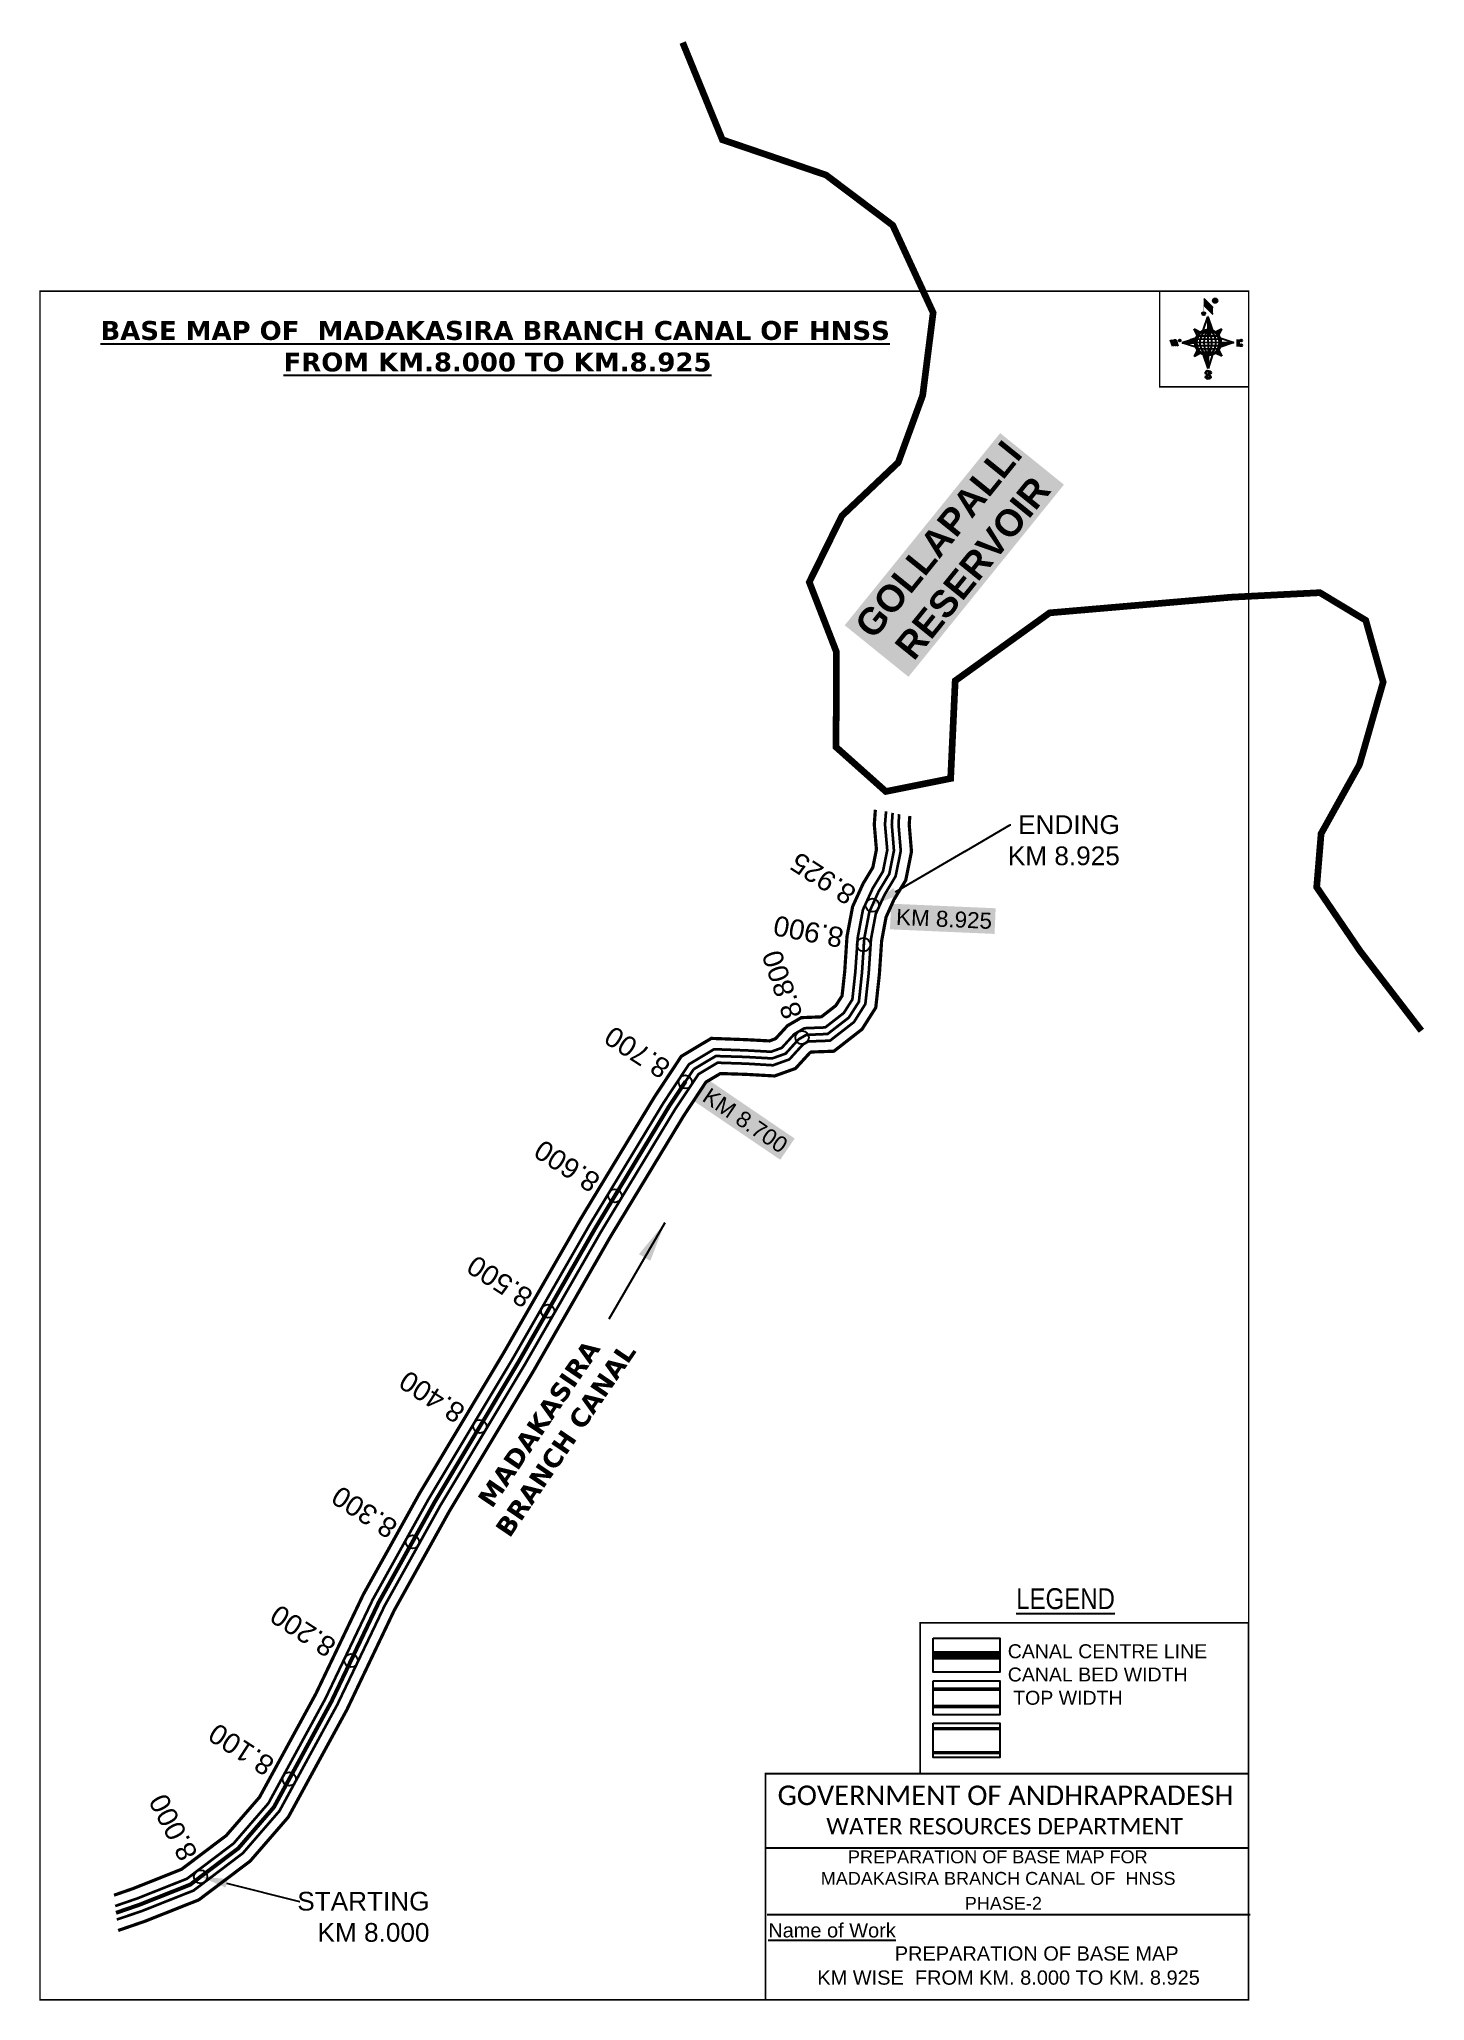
# Model space of a CAD drawing. Header units: inches. Extents: x 776733 to 777769, y 1570291 to 1571758.
import ezdxf
from ezdxf import colors
from ezdxf.entities.mleader import LeaderData, LeaderLine
from ezdxf.enums import TextEntityAlignment as Align
from ezdxf.math import Vec2, Vec3

# ---------------------------------------------------------------- set-up
doc = ezdxf.new("R2010")
doc.units = ezdxf.units.IN
doc.header["$MEASUREMENT"] = 0
doc.header["$PDMODE"] = 32
doc.header["$PDSIZE"] = 10
doc.linetypes.add('HIDDEN2', pattern=[0.1875, 0.125, -0.0625])
for name, color, linetype in [('AQUADUCT', 1, 'Continuous'), ('bord', 1, 'Continuous'), ('CANAL1', 242, 'Continuous'), ('CSMark', 72, 'Continuous'), ('DCBMS', 232, 'Continuous'), ('PAGE', 7, 'Continuous'), ('PAPER SIZE', 10, 'Continuous'), ('STRUCTURE', 5, 'Continuous'), ('TEXT', 6, 'Continuous')]:
    doc.layers.add(name, color=color, linetype=linetype)
doc.styles.add('ARIALN', font='ARIALN_1.TTF')
doc.styles.add('Gen-Text', font='ARIALBD_1.TTF', dxfattribs={"height": 2.5})
doc.styles.get("Standard").update_dxf_attribs({"font": 'ARIAL_1.TTF'})
doc.dimstyles.get("Standard").update_dxf_attribs({"dimtxt": 0.18, "dimasz": 0.18, "dimexe": 0.18, "dimexo": 0.0625, "dimgap": 0.09, "dimtad": 0, "dimtih": 1, "dimtoh": 1, "dimdec": 4, "dimzin": 0, "dimdsep": 46, "dimtxsty": 'Standard', "dimcen": 0.09, "dimadec": 0, "dimazin": 0, "dimtfac": 1, "dimtdec": 4, "dimtofl": 0, "dimtmove": 0, "dimatfit": 3, "dimfxl": 0, "dimtolj": 1, "dimtzin": 0, "dimarcsym": 0})
pattern_1 = [(267.297113149, (-8720374.938, 50637915.138), (10.5367255337, -0.497431438), [])]
pattern_2 = [(357.297113149, (-8720374.938, 50637915.138), (0.497431438, 10.5367255337), [])]

# ---------------------------------------------------------------- blocks, each defined once
blk = doc.blocks.new('*X12')
at = {"color": 0, "linetype": 'Continuous'}
for p, q in [((6321.6, 240.5), (6322.3, 241.2)), ((6321.6, 240.3), (6322.3, 241)), ((6321.6, 240.1), (6322.3, 240.8)), ((6321.6, 239.9), (6322.4, 240.7)), ((6321.6, 239.8), (6322.4, 240.6)), ((6321.6, 239.6), (6322.5, 240.5)), ((6321.8, 240.8), (6322.4, 241.4)), ((6322.1, 241.3), (6322.4, 241.6)), ((6321.6, 239.4), (6322.5, 240.3)), ((6321.6, 239.2), (6322.6, 240.2)), ((6321.7, 239.1), (6322.6, 240.1)), ((6321.8, 239), (6322.7, 240)), ((6321.8, 239), (6322.8, 239.9)), ((6321.9, 238.9), (6322.9, 239.8)), ((6322, 238.8), (6323, 239.7)), ((6322.1, 238.7), (6323.1, 239.6)), ((6322.2, 238.6), (6323.1, 239.6)), ((6322.3, 238.5), (6323.2, 239.5)), ((6322.4, 238.5), (6323.3, 239.4)), ((6322.5, 238.4), (6323.4, 239.3)), ((6322.7, 238.4), (6323.6, 239.3)), ((6322.8, 238.3), (6323.7, 239.2)), ((6322.9, 238.3), (6323.8, 239.1)), ((6323.1, 238.2), (6323.9, 239.1)), ((6323.2, 238.2), (6324, 239)), ((6323.3, 238.2), (6324.2, 239)), ((6323.5, 238.1), (6324.3, 238.9)), ((6323.7, 238.1), (6324.4, 238.9)), ((6323.8, 238.1), (6324.6, 238.8)), ((6324.1, 238.2), (6324.7, 238.8)), ((6324.3, 238.3), (6324.9, 238.8)), ((6324.6, 238.3), (6325.1, 238.8)), ((6324.8, 238.4), (6325.2, 238.8)), ((6325.1, 238.5), (6325.4, 238.8)), ((6325.4, 238.6), (6325.6, 238.8))]:
    blk.add_line(p, q, dxfattribs=at)
blk = doc.blocks.new('*X11')
at = {"color": 0, "linetype": 'Continuous'}
for p, q in [((6324.4, 240.3), (6324.5, 240.4)), ((6324.6, 240.3), (6324.8, 240.5)), ((6324.7, 240.2), (6325, 240.5)), ((6324.8, 240.2), (6325.2, 240.6)), ((6325, 240.1), (6325.5, 240.6)), ((6325.1, 240.1), (6325.6, 240.6)), ((6325.2, 240), (6325.8, 240.6)), ((6325.3, 240), (6326, 240.6)), ((6325.4, 239.9), (6326.1, 240.6)), ((6325.5, 239.8), (6326.2, 240.5)), ((6325.6, 239.8), (6326.3, 240.5)), ((6325.7, 239.7), (6326.5, 240.4)), ((6325.9, 239.6), (6326.6, 240.3)), ((6326, 239.5), (6326.7, 240.3)), ((6326, 239.4), (6326.8, 240.2)), ((6326.1, 239.3), (6327, 240.2)), ((6326.2, 239.3), (6327.1, 240.1)), ((6326.3, 239.2), (6327.1, 240)), ((6326.4, 239.1), (6327.2, 239.9)), ((6326.5, 239), (6327.3, 239.8)), ((6326.5, 238.9), (6327.4, 239.7)), ((6326.6, 238.8), (6327.5, 239.6)), ((6326.7, 238.7), (6327.5, 239.5)), ((6326.8, 238.6), (6327.6, 239.4)), ((6326.8, 238.5), (6327.7, 239.3)), ((6326.8, 236.5), (6327.4, 237)), ((6326.9, 238.3), (6327.8, 239.2)), ((6326.9, 238.2), (6327.9, 239.1)), ((6326.9, 236.8), (6327.6, 237.4)), ((6327, 238.1), (6327.8, 239)), ((6327, 237.9), (6327.8, 238.8)), ((6327, 237.8), (6327.8, 238.6)), ((6327, 237.6), (6327.8, 238.4)), ((6327, 237.4), (6327.8, 238.2)), ((6327, 237.3), (6327.8, 238)), ((6327, 237.1), (6327.8, 237.9))]:
    blk.add_line(p, q, dxfattribs=at)
blk = doc.blocks.new('H')
at = {"layer": 'bord', "extrusion": (0.000427885, 0.004792, 0.999988)}
h = blk.add_hatch(dxfattribs=at)
h.set_pattern_fill('LINE', color=8, scale=84.387686, angle=-2.7029, style=0)
h.set_pattern_definition(pattern_2)
h.paths.add_polyline_path([(-492, 786, -0.090992), (-448, 775), (-486, 912)])
h = blk.add_hatch(dxfattribs=at)
h.set_pattern_fill('LINE', color=8, scale=84.387686, angle=-92.7029, style=0)
h.set_pattern_definition(pattern_1)
h.paths.add_polyline_path([(-625, 665, -0.090992), (-615, 710), (-751, 671)])
h = blk.add_hatch(dxfattribs=at)
h.set_pattern_fill('LINE', color=8, scale=84.387686, angle=-92.7029, style=0)
h.set_pattern_definition(pattern_1)
h.paths.add_polyline_path([(-246, 647), (-372, 653, -0.090992), (-382, 609)])
h = blk.add_hatch(dxfattribs=at)
h.set_pattern_fill('LINE', color=8, scale=84.387686, angle=-2.7029, style=0)
h.set_pattern_definition(pattern_2)
h.paths.add_polyline_path([(-504, 533, -0.090992), (-549, 543), (-510, 406)])
for p, q in [((-519, 1020, -1217), (-435, 927, -1216)), ((-516, 1087, -1217), (-432, 994, -1217)), ((-627, 794, -1216), (-567, 760, -1216)), ((-627, 794, -1216), (-584, 747, -1215)), ((-599, 731, -1215), (-627, 794, -1216)), ((-538, 774, -1216), (-487, 906, -1216)), ((-487, 906, -1216), (-493, 780, -1216)), ((-487, 906, -1216), (-448, 769, -1216)), ((-421, 753, -1216), (-359, 781, -1216)), ((-359, 781, -1216), (-405, 739, -1216)), ((-359, 781, -1216), (-392, 721, -1215)), ((-865, 701, -1215), (-847, 638, -1215)), ((-847, 700, -1215), (-829, 637, -1215)), ((-829, 699, -1215), (-811, 636, -1215)), ((-829, 699, -1215), (-811, 698, -1215)), ((-811, 698, -1215), (-794, 635, -1215)), ((-752, 665, -1215), (-615, 704, -1215)), ((-752, 665, -1215), (-625, 659, -1215)), ((-619, 614, -1215), (-752, 665, -1215)), ((-639, 526, -1214), (-606, 585, -1215)), ((-399, 576, -1215), (-371, 513, -1214)), ((-246, 641, -1215), (-383, 603, -1215)), ((-379, 693, -1215), (-246, 641, -1215)), ((-373, 647, -1215), (-246, 641, -1215)), ((-213, 669, -1215), (-217, 601, -1215)), ((-197, 600, -1215), (-194, 668, -1215)), ((-639, 526, -1214), (-593, 568, -1215)), ((-577, 553, -1215), (-639, 526, -1214)), ((-511, 400, -1214), (-549, 537, -1214)), ((-460, 533, -1215), (-511, 400, -1214)), ((-505, 527, -1214), (-511, 400, -1214)), ((-371, 513, -1214), (-431, 546, -1215)), ((-371, 513, -1214), (-414, 560, -1215))]:
    blk.add_line(p, q, dxfattribs=at)
at = {"layer": 'bord', "color": 8, "linetype": 'ByBlock', "extrusion": (0.000427885, 0.004792, 0.999988)}
for p, q in [((-493, 780, -1216), (-505, 527, -1214)), ((-373, 647, -1215), (-625, 659, -1215)), ((-378, 616, -1215), (-623, 628, -1215)), ((-375, 679, -1215), (-620, 691, -1215)), ((-392, 585, -1215), (-611, 595, -1215)), ((-386, 711, -1215), (-605, 722, -1215)), ((-411, 744, -1216), (-578, 752, -1216)), ((-420, 555, -1215), (-587, 562, -1215))]:
    blk.add_line(p, q, dxfattribs=at)
at = {"layer": 'bord', "extrusion": (0.000427885, 0.004792, 0.999988), "elevation": -1212}
for points, const_width in [([(-522, 960), (-516, 1093)], 1.61), ([(-434, 933), (-428, 1066)], 1.61), ([(-870, 707), (-846, 706)], 0.642), ([(-829, 643), (-855, 644)], 0.642), ([(-829, 643), (-821, 678)], 0.642), ([(-811, 642), (-784, 641)], 0.642), ([(-793, 641), (-782, 694)], 0.642), ([(-177, 605), (-226, 607)], 0.706), ([(-223, 676), (-174, 673)], 0.706), ([(-195, 645), (-185, 644)], 0.706)]:
    blk.add_lwpolyline(points, dxfattribs=dict(at, const_width=const_width))
for points, const_width in [([(-414, 1073, 1), (-398, 1058, 1)], 22.3), ([(-530, 950, 1), (-520, 939, 1)], 14.8), ([(-776, 697, 1), (-769, 690, 1)], 8.9), ([(-180, 618, 1), (-173, 611, 1)], 9.79), ([(-178, 667, 1), (-171, 660, 1)], 9.79), ([(-525, 322, 1), (-533, 329, 1)], 11.1), ([(-490, 362, 1), (-498, 369, 1)], 11.1)]:
    blk.add_lwpolyline(points, format="xyb", close=True, dxfattribs=dict(at, const_width=const_width))
for points in [[(-537, 317), (-531, 310), (-520, 307), (-505, 307), (-494, 310), (-486, 318), (-487, 326), (-491, 333), (-494, 336), (-503, 341), (-522, 347), (-530, 352), (-534, 355), (-537, 363), (-537, 373), (-530, 381), (-520, 384), (-504, 384), (-493, 380), (-487, 373)], [(-522, 348), (-526, 354), (-528, 361), (-528, 371), (-526, 375), (-521, 381), (-515, 384)], [(-505, 307), (-499, 312), (-497, 319), (-497, 327), (-501, 335), (-509, 343)]]:
    blk.add_lwpolyline(points, dxfattribs=at)
at = {"layer": 'bord', "extrusion": (0.000427885, 0.004792, 0.999988)}
for centre, radius in [((-406, 1065, -1212), 22.3), ((-498, 659, -1212), 127), ((-525, 944, -1212), 14.8), ((-773, 694, -1212), 8.9), ((-177, 615, -1212), 9.79), ((-174, 663, -1212), 9.79), ((-529, 325, -1212), 11.1), ((-494, 365, -1212), 11.1)]:
    blk.add_circle(centre, radius, dxfattribs=at)
at = {"layer": 'bord', "color": 8, "linetype": 'ByBlock', "extrusion": (0.000427885, 0.004792, 0.999988)}
for centre, radius, start, end in [((-482, 658, -1212), 128, 94.9254, 259.6691), ((-437, 656, -1212), 141, 113.2864, 241.308), ((-316, 651, -1212), 222, 142.5892, 212.0053), ((-560, 662, -1212), 141, 293.2864, 61.308), ((-681, 668, -1212), 222, 322.5892, 32.0053), ((-515, 660, -1212), 128, 274.9254, 79.6691)]:
    blk.add_arc(centre, radius, start, end, dxfattribs=at)
at = {"layer": 'bord', "extrusion": (0.000427885, 0.004792, 0.999988)}
for points in [[(-516, 1093, -1212), (-431, 1000, -1212), (-519, 1026, -1212), (-434, 933, -1212)], [(-864, 707, -1212), (-846, 706, -1212), (-846, 644, -1212), (-829, 643, -1212)], [(-829, 705, -1212), (-811, 704, -1212), (-811, 642, -1212), (-793, 641, -1212)], [(-193, 674, -1212), (-197, 606, -1212), (-213, 675, -1212), (-216, 607, -1212)]]:
    blk.add_solid(points, dxfattribs=at)
at = {"layer": 'bord', "extrusion": (0.000427885, 0.004792, 0.999988), "xscale": 7.977342409717546, "yscale": 7.977342408231451, "zscale": 7.977342408476333, "rotation": 138.0840426661453}
for name, p in [('*X11', (38301, -31929, -1212)), ('*X12', (38314, -31951, -1212))]:
    blk.add_blockref(name, p, dxfattribs=at)

msp = doc.modelspace()

# ---------------------------------------------------------------- linework, layer by layer
at = {"color": 5, "const_width": 5}
msp.add_lwpolyline([(777766.9, 1571016.8), (777721.1, 1571076.4), (777688.6, 1571124.2), (777691.9, 1571164.2), (777720.6, 1571215.8), (777738.3, 1571277.6), (777725.3, 1571323.8), (777691, 1571344.5), (777624.6, 1571341.1), (777488.9, 1571329.4), (777418.3, 1571278.6), (777414.9, 1571205.5), (777366.4, 1571195.8), (777329.2, 1571229), (777329.5, 1571300.1), (777309.2, 1571352.4), (777333.6, 1571402), (777375.7, 1571441.9), (777394, 1571492.1), (777401.8, 1571553.9), (777371.6, 1571619.3), (777321.7, 1571656.9), (777244.2, 1571683.3), (777214.5, 1571756)], dxfattribs=at)
at = {"layer": 'CANAL1', "color": 200, "const_width": 2.4}
for points in [[(776789.3, 1570370.2), (776803.7, 1570375.2), (776839.8, 1570389.6), (776873.2, 1570414.8), (776898.1, 1570443.5), (776940.2, 1570520.8), (776975.7, 1570595.1), (777017.5, 1570670.3), (777080.5, 1570775.6), (777137.9, 1570875.6), (777193.3, 1570967.1), (777213.5, 1570997.7), (777235.9, 1571011.1), (777262.7, 1571010.1), (777279.5, 1571009.2), (777284, 1571010.9), (777292.9, 1571020.6), (777303.2, 1571026.6), (777318.2, 1571027.2), (777329, 1571035.6), (777333.7, 1571042.9), (777335.7, 1571061.3), (777337.4, 1571087.4), (777341.6, 1571109.7), (777349.5, 1571127), (777356.7, 1571138.9), (777359.4, 1571152.3), (777357.8, 1571171.1), (777358.6, 1571182.1)], [(776792.4, 1570343.8), (776812.7, 1570350.8), (776852.7, 1570366.7), (776891.1, 1570395.7), (776919.6, 1570428.6), (776963.4, 1570508.9), (776998.8, 1570583.2), (777040, 1570657.3), (777103, 1570762.4), (777160.3, 1570862.4), (777215.3, 1570953.2), (777231.9, 1570978.4), (777242.7, 1570984.8), (777261.6, 1570984.2), (777283.3, 1570983), (777298.9, 1570988.6), (777309.5, 1571000.2), (777310.7, 1571000.9), (777327.6, 1571001.5), (777348.6, 1571017.9), (777358.9, 1571034.1), (777361.6, 1571059), (777363.3, 1571084.1), (777366.6, 1571101.8), (777372.5, 1571114.9), (777381.3, 1571129.3), (777385.6, 1571150.8), (777383.9, 1571171.3), (777384.4, 1571177.5)]]:
    msp.add_lwpolyline(points, dxfattribs=at)
at = {"layer": 'CANAL1', "color": 5, "const_width": 2}
for points in [[(776790.2, 1570362.1), (776806.5, 1570367.7), (776843.8, 1570382.5), (776878.7, 1570408.9), (776904.7, 1570438.9), (776947.3, 1570517.1), (776982.8, 1570591.4), (777024.4, 1570666.3), (777087.4, 1570771.5), (777144.8, 1570871.5), (777200.1, 1570962.8), (777219.2, 1570991.7), (777238, 1571003), (777262.4, 1571002.1), (777280.6, 1571001.1), (777288.6, 1571004), (777298, 1571014.3), (777305.5, 1571018.7), (777321.1, 1571019.3), (777335, 1571030.1), (777341.4, 1571040.2), (777343.6, 1571060.6), (777345.4, 1571086.4), (777349.3, 1571107.3), (777356.6, 1571123.3), (777364.3, 1571136), (777367.5, 1571151.9), (777365.8, 1571171.2), (777366.6, 1571180.9)], [(776791.4, 1570352), (776810, 1570358.3), (776848.8, 1570373.7), (776885.6, 1570401.6), (776913, 1570433.2), (776956.2, 1570512.6), (776991.7, 1570586.8), (777033.1, 1570661.3), (777096.1, 1570766.5), (777153.4, 1570866.4), (777208.5, 1570957.5), (777226.3, 1570984.3), (777240.6, 1570992.9), (777261.9, 1570992.2), (777282.1, 1570991), (777294.3, 1570995.4), (777304.4, 1571006.5), (777308.4, 1571008.8), (777324.7, 1571009.4), (777342.6, 1571023.3), (777351.1, 1571036.8), (777353.6, 1571059.7), (777355.3, 1571085.2), (777358.9, 1571104.2), (777365.5, 1571118.6), (777373.7, 1571132.3), (777377.6, 1571151.3), (777375.9, 1571171.2), (777376.4, 1571178.8)]]:
    msp.add_lwpolyline(points, dxfattribs=at)
at = {"layer": 'CANAL1', "color": 1, "linetype": 'HIDDEN2', "ltscale": 5, "const_width": 2}
msp.add_lwpolyline([(777222.7, 1570988), (777239.3, 1570997.9), (777262.1, 1570997.2), (777281.4, 1570996.1), (777291.5, 1570999.7), (777301.2, 1571010.4), (777306.9, 1571013.7), (777322.9, 1571014.4), (777338.8, 1571026.7), (777346.3, 1571038.5), (777348.6, 1571060.2), (777350.3, 1571085.8), (777354.1, 1571105.7), (777361, 1571120.9), (777369, 1571134.1), (777372.5, 1571151.6), (777370.9, 1571171.2), (777371.5, 1571179.8)], dxfattribs=at)
at = {"layer": 'CANAL1', "color": 1, "linetype": 'HIDDEN2', "ltscale": 5}
msp.add_lwpolyline([(777216.7, 1570978.9, 2, 2, 0), (777222.7, 1570988, 0, 0, 0)], format="xyseb", dxfattribs=at)
at = {"layer": 'CANAL1', "color": 1, "linetype": 'HIDDEN2', "ltscale": 100, "const_width": 3}
msp.add_lwpolyline([(776790.8, 1570357), (776808.2, 1570363), (776846.3, 1570378.1), (776856.4, 1570385.8), (776882.2, 1570405.2), (776908.9, 1570436.1), (776951.8, 1570514.9), (776987.2, 1570589.1), (777028.8, 1570663.8), (777091.7, 1570769), (777149.1, 1570869), (777204.3, 1570960.2), (777216.7, 1570978.9)], dxfattribs=at)
at = {"layer": 'CANAL1', "color": 1, "linetype": 'HIDDEN2', "ltscale": 100, "const_width": 6.53, "elevation": -0.4}
msp.add_lwpolyline([(777451.7, 1570549.6), (777401.7, 1570549.6)], dxfattribs=at)
at = {"layer": 'CANAL1', "color": 5, "const_width": 2.61, "elevation": -0.4}
for points in [[(777451.7, 1570524.3), (777401.7, 1570524.3)], [(777451.7, 1570511.3), (777401.7, 1570511.3)]]:
    msp.add_lwpolyline(points, dxfattribs=at)
at = {"layer": 'CANAL1', "color": 200, "const_width": 2.61, "elevation": -0.4}
for points in [[(777451.7, 1570494.7), (777401.7, 1570494.7)], [(777451.7, 1570476.8), (777401.7, 1570476.8)]]:
    msp.add_lwpolyline(points, dxfattribs=at)
at = {"layer": 'CSMark', "color": 3}
for p in [(777349.8, 1571081.2), (777303.8, 1571011.7), (777216.4, 1570978.5), (777163.9, 1570893.4), (777113.6, 1570807), (777062.9, 1570720.8), (777012.4, 1570634.5), (776966.5, 1570545.7), (776920.3, 1570457.1), (776854, 1570384)]:
    msp.add_point(p, dxfattribs=at)
at = {"layer": 'PAGE', "const_width": 1.09}
msp.add_lwpolyline([(777637.7, 1570291.9), (777637.7, 1571570), (776733.9, 1571570), (776733.9, 1570291.9), (777637.7, 1570291.9)], dxfattribs=at)
at = {"layer": 'PAGE'}
for points, const_width in [([(777637.7, 1571570), (777571.2, 1571570), (777571.2, 1571498.5), (777637.7, 1571498.5)], 1.09), ([(777392.1, 1570574), (777637.7, 1570574), (777637.7, 1570461.1), (777392.1, 1570461.1)], 1.31), ([(777276.5, 1570461.1), (777637.7, 1570461.1), (777637.7, 1570291.9), (777276.5, 1570291.9)], 1.31)]:
    msp.add_lwpolyline(points, close=True, dxfattribs=dict(at, const_width=const_width))
at = {"layer": 'PAGE', "elevation": -0.4}
for points in [[(777401.7, 1570562.4), (777451.7, 1570562.4), (777451.7, 1570536.9), (777401.7, 1570536.9)], [(777401.7, 1570530.6), (777451.7, 1570530.6), (777451.7, 1570505), (777401.7, 1570505)], [(777401.7, 1570498.8), (777451.7, 1570498.8), (777451.7, 1570473.2), (777401.7, 1570473.2)]]:
    msp.add_lwpolyline(points, close=True, dxfattribs=at)
at = {"layer": 'PAGE'}
for points in [[(777276.5, 1570405.7), (777637.7, 1570405.7)], [(777277.6, 1570355.7), (777638.8, 1570355.7)]]:
    msp.add_lwpolyline(points, dxfattribs=at)

# ---------------------------------------------------------------- block references
at = {"layer": 'AQUADUCT', "color": 1, "xscale": 0.07650893430518003, "yscale": 0.07650893434765749, "zscale": 0.07650893430418182, "rotation": 3.078330600601724}
msp.add_blockref('H', (777648.1, 1571483.7, 92.9), dxfattribs=at)

# ---------------------------------------------------------------- texts
at = {"layer": 'CANAL1', "insert": (777043.8, 1570642.4), "char_height": 14, "width": 205.129, "attachment_point": 1, "rotation": 55.8308}
msp.add_mtext('\\pi29.504;{\\fVerdana|b1|i0|c0|p34;MADAKASIRA \\P\\pi18.635;BRANCH CANAL}', dxfattribs=at)
at = {"layer": 'CSMark', "color": 1}
for s, rotation, p in [('8.925', 147.1047, (777341.5, 1571116.4)), ('8.900', 169.3304, (777334.3, 1571086.1)), ('8.800', 108.6318, (777297.3, 1571026.4)), ('8.700', 147.1047, (777202.5, 1570986.4)), ('8.600', 147.1047, (777150, 1570901.3)), ('8.500', 147.1047, (777099.7, 1570814.9)), ('8.400', 147.1047, (777049, 1570728.7)), ('8.300', 147.1047, (776998.5, 1570642.4)), ('8.200', 147.1047, (776952.6, 1570553.6)), ('8.100', 147.1047, (776906.4, 1570464.9)), ('8.000', 117.7413, (776845.7, 1570397.7))]:
    msp.add_text(s, height=15, rotation=rotation, dxfattribs=at).set_placement(p, align=Align.MIDDLE_LEFT)
at = {"layer": 'PAGE', "extrusion": (0.000201441, 0.004807, 0.999988), "style": 'ARIALN'}
msp.add_text('%%ULEGEND', height=15.66, rotation=359.9999, dxfattribs=at).set_placement((777500.8, 1570573.1, 7706.2), align=Align.MIDDLE)
at = {"layer": 'PAGE', "extrusion": (0.000201441, 0.004807, 0.999988)}
for s, height, p in [('PHASE-2', 9.66, (777454.3, 1570345.2, 7705)), ('PREPARATION OF BASE MAP', 10.682, (777479.2, 1570307.7, 7703.8)), ('KM WISE  FROM KM. 8.000 TO KM. 8.925', 10.682, (777458.2, 1570289.7, 7703.8))]:
    msp.add_text(s, height=height, rotation=359.9999, dxfattribs=at).set_placement(p, align=Align.MIDDLE_CENTER)
msp.add_text('%%UName of Work', height=10.682, rotation=359.9999, dxfattribs=at).set_placement((777278.5, 1570319.7, 7703.7))
at = {"layer": 'PAGE', "extrusion": (0.000201441, 0.004807, 0.999988), "attachment_point": 1, "text_direction": (1, -1e-06, -0.000201)}
for s, insert, char_height, width in [('CANAL CENTRE LINE CANAL BED WIDTH {\\H2.3732x; }\\P TOP WIDTH{\\H1.9155x; }', (777457.6, 1570557.9, -0.4), 10.441, 183.716), ('\\pi3.9027;{\\fCalibri|b0|i0|c0|p34;\\H1.3333x;GOVERNMENT OF ANDHRAPRADESH\\P\\pi40.319;\\H0.83998x;WATER RESOURCES DEPARTMENT}', (777281.6, 1570452.2, -1.4), 10.939, 349.405), ('\\pi165.12;PREPARATION OF BASE MAP FOR \\P\\pi144.75;MADAKASIRA BRANCH CANAL OF  HNSS ', (777173, 1570403.7), 9.655, 553.121)]:
    msp.add_mtext(s, dxfattribs=dict(at, insert=insert, char_height=char_height, width=width))
at = {"layer": 'PAPER SIZE', "insert": (777341.3, 1571320.7), "char_height": 20, "width": 176.871, "attachment_point": 1, "rotation": 51.0383, "style": 'Gen-Text', "bg_fill": 1, "box_fill_scale": 1.2, "bg_fill_color": 2, "bg_fill_transparency": 0}
msp.add_mtext('\\pi0.76849;GOLLAPALLI \\P\\pi7.2487;RESERVOIR', dxfattribs=at)
at = {"layer": 'STRUCTURE', "color": 5, "char_height": 12, "width": 71.072, "attachment_point": 1, "bg_fill": 1, "box_fill_scale": 1.3, "bg_fill_color": 7, "bg_fill_true_color": 16777215, "bg_fill_transparency": 4390977}
for s, insert, rotation in [('\\pi0.60843;KM 8.925', (777373.8, 1571108.1), 357.4833), ('\\pi0.67392;KM 8.700', (777234.5, 1570975.2), 325.7838)]:
    msp.add_mtext(s, dxfattribs=dict(at, insert=insert, rotation=rotation))
at = {"layer": 'TEXT', "color": 1, "insert": (776773.5, 1571547.7), "char_height": 14.138, "width": 600.179, "attachment_point": 1}
msp.add_mtext('\\pi5.6605;{\\fVerdana|b1|i0|c0|p34;\\LBASE MAP OF  MADAKASIRA BRANCH CANAL OF HNSS\\P\\pi142.58;FROM KM.8.000 TO KM.8.925}', dxfattribs=at)

# ---------------------------------------------------------------- leaders
at = {"layer": 'CANAL1'}
msp.add_leader([(777201.2, 1570873.1), (777159.2, 1570801.1)], dimstyle='Standard', override={"dimasz": 30, "dimgap": 0.09, "dimtad": 0}, dxfattribs=at)

# ---------------------------------------------------------------- next in the draw order: leaders
at = {"layer": 'DCBMS', "color": 5}
ml = msp.add_multileader_mtext('Standard', dxfattribs=at)
ml.set_content('ENDING \\PKM 8.925', color=5)
ml.set_leader_properties()
ml.build(insert=Vec2(0, 0))
ml.multileader.update_dxf_attribs({"dogleg_length": 0.36, "arrow_head_size": 20})
ctx = ml.context
ctx.base_point, ctx.char_height, ctx.arrow_head_size, ctx.landing_gap_size, ctx.plane_origin = Vec3(777459.8, 1571170.9), 14, 20, 0.09, Vec3(777603.5, 1571383.2)
ctx.text_align_type = 2
notes = []
notes.append((ctx, [(1, (1, 1, 0), (777459.5, 1571170.9), (1, 0), 0.36, [(0, [(777356.3, 1571110.7)], 0, [])])]))
ctx.mtext.insert, ctx.mtext.width, ctx.mtext.alignment, ctx.mtext.flow_direction = Vec3(777541.4, 1571178), 109.049, 3, 5
ctx.mtext.has_bg_fill, ctx.mtext.bg_color, ctx.mtext.bg_scale_factor, ctx.mtext.bg_transparency, ctx.mtext.use_window_bg_color = 1, -1027028792, 1.5, 0, 1
ml = msp.add_multileader_mtext('Standard', dxfattribs=at)
ml.set_content('STARTING \\PKM 8.000', color=5)
ml.set_leader_properties()
ml.build(insert=Vec2(0, 0))
ml.multileader.update_dxf_attribs({"dogleg_length": 0.36, "arrow_head_size": 20})
ctx = ml.context
ctx.base_point, ctx.char_height, ctx.arrow_head_size, ctx.landing_gap_size, ctx.plane_origin = Vec3(776928.4, 1570365.6), 14, 20, 0.09, Vec3(777088.8, 1570553.2)
ctx.text_align_type = 2
notes.append((ctx, [(1, (1, 1, 0), (776928, 1570365.6), (1, 0), 0.36, [(0, [(776854, 1570384)], 0, [])])]))
ctx.mtext.insert, ctx.mtext.width, ctx.mtext.alignment, ctx.mtext.flow_direction = Vec3(777025.2, 1570372.7), 109.049, 3, 5
ctx.mtext.has_bg_fill, ctx.mtext.bg_color, ctx.mtext.bg_scale_factor, ctx.mtext.bg_transparency, ctx.mtext.use_window_bg_color = 1, -1027028792, 1.5, 0, 1
for ctx, leaders in notes:
    for number, flags, end, landing, length, lines in leaders:
        leader = LeaderData()
        leader.index, (leader.has_last_leader_line, leader.has_dogleg_vector, leader.attachment_direction) = number, flags
        leader.last_leader_point, leader.dogleg_vector, leader.dogleg_length = Vec3(end), Vec3(landing), length
        for number, points, colour, breaks in lines:
            line = LeaderLine()
            line.index, line.vertices, line.color, line.breaks = number, Vec3.list(points), colors.encode_raw_color(colour), breaks
            leader.lines.append(line)
        ctx.leaders.append(leader)

# ---------------------------------------------------------------- next in the draw order: linework, layer by layer
at = {"layer": 'CSMark', "color": 3}
msp.add_point((777356.3, 1571110.7), dxfattribs=at)

doc.saveas('drawing.dxf')
